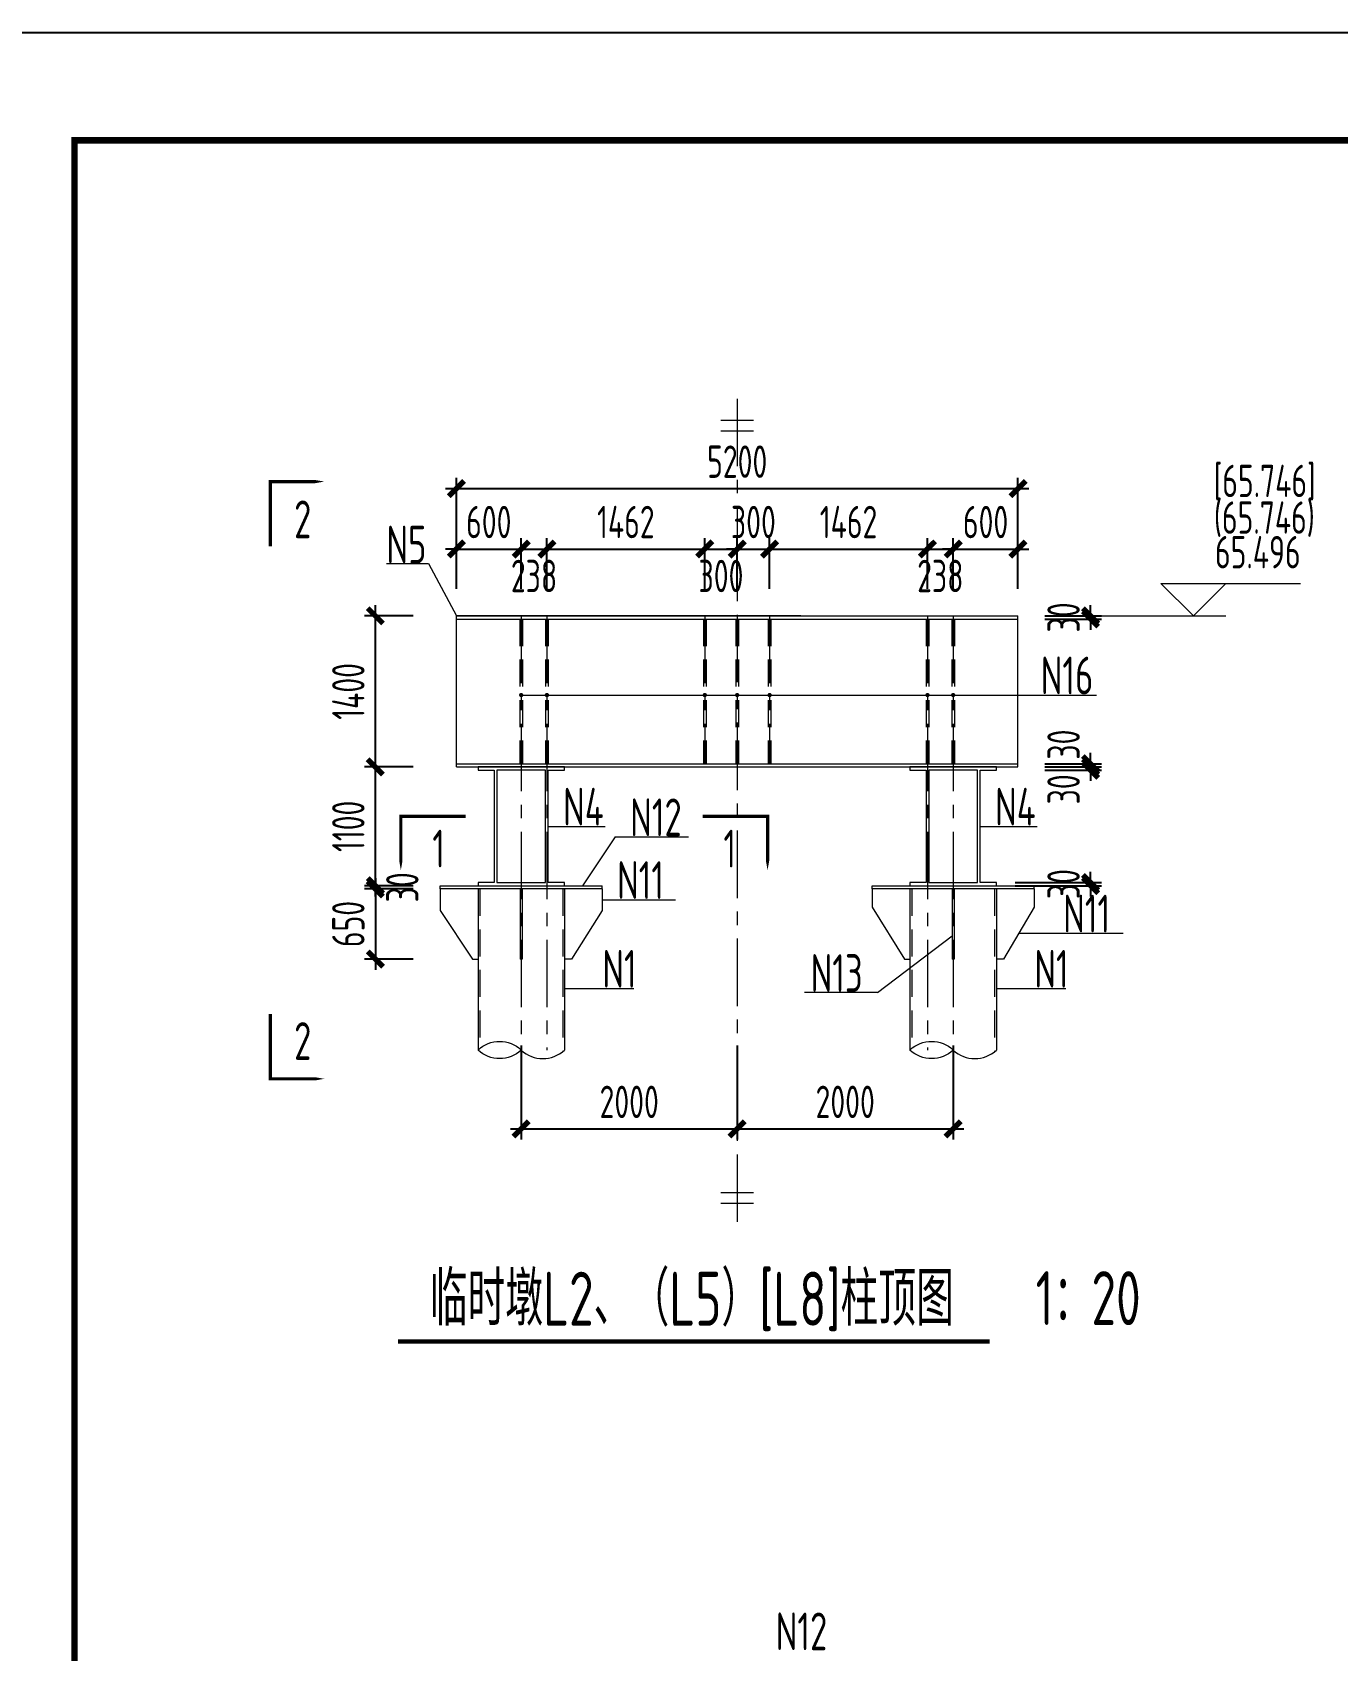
# Model space of a CAD drawing. Extents: x -2876908 to 633791, y -1383861 to 872234.
# Drawn here: x 223380 to 283810, y -154323 to -79366 of the extents above; entities that cross this region are included whole.
import ezdxf
from ezdxf.enums import TextEntityAlignment as Align

# ---------------------------------------------------------------- set-up
doc = ezdxf.new("R2010")
doc.units = 0
doc.header["$LTSCALE"] = 5
doc.header["$MEASUREMENT"] = 0
doc.linetypes.add('CENTER', pattern=[2, 1.25, -0.25, 0.25, -0.25])
doc.linetypes.add('DASHED', pattern=[0.75, 0.5, -0.25])
doc.layers.get('0').update_dxf_attribs({"linetype": 'CONTINUOUS', "lineweight": 25})
doc.layers.get('DEFPOINTS').update_dxf_attribs({"color": 35, "linetype": 'CONTINUOUS', "lineweight": 13})
for name, color, linetype, lineweight in [('1粗实线', 1, 'CONTINUOUS', 30), ('3中心线', 6, 'CENTER', 18), ('4虚线', 2, 'DASHED', 18), ('5标注', 3, 'CONTINUOUS', 15), ('6文本', 7, 'CONTINUOUS', 15), ('8轮廓线', 4, 'CONTINUOUS', 15), ('DIM', 3, 'CONTINUOUS', 0), ('HFZT', 5, 'CONTINUOUS', 15), ('REIND', 1, 'CONTINUOUS', 0), ('THIN', 7, 'CONTINUOUS', 0)]:
    doc.layers.add(name, color=color, linetype=linetype, lineweight=lineweight)
doc.layers.add('M_Dim', color=3, linetype='CONTINUOUS')
doc.styles.add('TSSD_Dimension', font='tssdeng.shx', dxfattribs={"width": 0.7, "bigfont": 'hztxt.shx'})
doc.styles.add('TSSD_NORM', font='tssdeng.shx', dxfattribs={"width": 0.7, "bigfont": 'hztxt.shx'})
doc.dimstyles.new('TSSD_100_100', dxfattribs={"dimtxt": 300, "dimasz": 100, "dimexe": 100, "dimexo": 250, "dimgap": 100, "dimtad": 1, "dimdec": 0, "dimzin": 0, "dimdsep": 46, "dimtxsty": 'TSSD_Dimension', "dimblk": 'ARCHTICK', "dimblk1": 'ARCHTICK', "dimblk2": 'ARCHTICK', "dimcen": 0, "dimdle": 100, "dimclrt": 7, "dimadec": 0, "dimazin": 0, "dimtfac": 1, "dimtdec": 0, "dimtix": 1, "dimtmove": 2, "dimatfit": 3, "dimfxl": 1, "dimtolj": 1, "dimtzin": 0, "dimarcsym": 0})

# ---------------------------------------------------------------- blocks, each defined once
blk = doc.blocks.new('施工设计图框')
at = {"color": 7, "linetype": 'Continuous'}
blk.add_lwpolyline([(-395.5, -13.5), (-395.5, 283.5), (24.5, 283.5), (24.5, -13.5), (-395.5, -13.5)], dxfattribs=at)
at = {"layer": '1粗实线', "color": 7, "linetype": 'Continuous', "const_width": 0.6}
blk.add_lwpolyline([(-370.5, -3.5), (-370.5, 273.5), (14.5, 273.5), (14.5, -3.5), (-370.5, -3.5)], dxfattribs=at)
at = {"layer": 'HFZT', "color": 2, "style": 'TSSD_NORM', "width": 0.7}
for tag, height, p in [('比例尺', 2.5, (7.25, 17.5)), ('图号', 2.5, (-20.49, 3.5)), ('日期', 2.5, (7.25, 3.5)), ('图名', 4, (-76.24, 0.75))]:
    blk.add_attdef(tag, text='', height=height, dxfattribs=at).set_placement(p, align=Align.MIDDLE)
blk = doc.blocks.new('_ArchTick')
at = {"color": 0, "linetype": 'ByBlock', "const_width": 0.5}
blk.add_lwpolyline([(-0.71, -0.71), (0.71, 0.71)], dxfattribs=at)
blk = doc.blocks.new('*D130')
at = {"layer": 'DEFPOINTS', "color": 0, "transparency": 16777216}
for p in [(242261, -119042), (239258, -122292), (242261, -122292)]:
    blk.add_point(p, dxfattribs=at)
at = {"layer": 'DIM', "color": 0, "lineweight": -2, "transparency": 16777216}
for p, q in [((241011, -119042), (238758, -119042)), ((239258, -118542), (239258, -122792)), ((241011, -122292), (238758, -122292))]:
    blk.add_line(p, q, dxfattribs=at)
at = {"layer": 'DIM', "color": 0, "lineweight": -2, "transparency": 16777216, "xscale": 500, "yscale": 500, "zscale": 500}
for p, rotation in [((239258, -119042), 90), ((239258, -122292), 270)]:
    blk.add_blockref('_ArchTick', p, dxfattribs=dict(at, rotation=rotation))
at = {"layer": 'DIM', "color": 7, "transparency": 16777216, "insert": (238008, -120667), "char_height": 1500, "attachment_point": 5, "rotation": 90, "style": 'TSSD_Dimension'}
blk.add_mtext('\\A1;650', dxfattribs=at)
blk = doc.blocks.new('*D131')
at = {"layer": 'DEFPOINTS', "color": 0, "transparency": 16777216}
for p in [(239258, -119042), (242261, -118892), (242261, -119042)]:
    blk.add_point(p, dxfattribs=at)
at = {"layer": 'DIM', "color": 0, "lineweight": -2, "transparency": 16777216}
for p, q in [((239258, -118892), (239258, -118392)), ((241011, -118892), (238758, -118892)), ((241011, -119042), (238758, -119042)), ((239258, -118892), (239258, -119042)), ((239258, -119042), (239258, -119542))]:
    blk.add_line(p, q, dxfattribs=at)
at = {"layer": 'DIM', "color": 0, "lineweight": -2, "transparency": 16777216, "xscale": 500, "yscale": 500, "zscale": 500}
for p, rotation in [((239258, -118892), 270), ((239258, -119042), 90)]:
    blk.add_blockref('_ArchTick', p, dxfattribs=dict(at, rotation=rotation))
at = {"layer": 'DIM', "color": 7, "transparency": 16777216, "insert": (240508, -118967), "char_height": 1500, "attachment_point": 5, "rotation": 90, "style": 'TSSD_Dimension'}
blk.add_mtext('\\A1;30', dxfattribs=at)
blk = doc.blocks.new('*D132')
at = {"layer": 'DEFPOINTS', "color": 0, "transparency": 16777216}
for p in [(246011, -125043), (256011, -125043), (256011, -130155)]:
    blk.add_point(p, dxfattribs=at)
at = {"layer": 'DIM', "color": 0, "lineweight": -2, "transparency": 16777216}
for p, q in [((246011, -126293), (246011, -130655)), ((256011, -126293), (256011, -130655)), ((245511, -130155), (256511, -130155))]:
    blk.add_line(p, q, dxfattribs=at)
at = {"layer": 'DIM', "color": 0, "lineweight": -2, "transparency": 16777216, "xscale": 500, "yscale": 500, "zscale": 500, "rotation": 180}
blk.add_blockref('_ArchTick', (246011, -130155), dxfattribs=at)
at = {"layer": 'DIM', "color": 0, "lineweight": -2, "transparency": 16777216, "xscale": 500, "yscale": 500, "zscale": 500}
blk.add_blockref('_ArchTick', (256011, -130155), dxfattribs=at)
at = {"layer": 'DIM', "color": 7, "transparency": 16777216, "insert": (251011, -128905), "char_height": 1500, "attachment_point": 5, "style": 'TSSD_Dimension'}
blk.add_mtext('\\A1;2000', dxfattribs=at)
blk = doc.blocks.new('*D133')
at = {"layer": 'DEFPOINTS', "color": 0, "transparency": 16777216}
for p in [(256011, -125043), (266011, -125043), (266011, -130155)]:
    blk.add_point(p, dxfattribs=at)
at = {"layer": 'DIM', "color": 0, "lineweight": -2, "transparency": 16777216}
for p, q in [((256011, -126293), (256011, -130655)), ((266011, -126293), (266011, -130655)), ((255511, -130155), (266511, -130155))]:
    blk.add_line(p, q, dxfattribs=at)
at = {"layer": 'DIM', "color": 0, "lineweight": -2, "transparency": 16777216, "xscale": 500, "yscale": 500, "zscale": 500, "rotation": 180}
blk.add_blockref('_ArchTick', (256011, -130155), dxfattribs=at)
at = {"layer": 'DIM', "color": 0, "lineweight": -2, "transparency": 16777216, "xscale": 500, "yscale": 500, "zscale": 500}
blk.add_blockref('_ArchTick', (266011, -130155), dxfattribs=at)
at = {"layer": 'DIM', "color": 7, "transparency": 16777216, "insert": (261011, -128905), "char_height": 1500, "attachment_point": 5, "style": 'TSSD_Dimension'}
blk.add_mtext('\\A1;2000', dxfattribs=at)
blk = doc.blocks.new('*D134')
at = {"layer": 'DEFPOINTS', "color": 0, "transparency": 16777216}
for p in [(239258, -113392), (242261, -113392), (242261, -118892)]:
    blk.add_point(p, dxfattribs=at)
at = {"layer": 'DIM', "color": 0, "lineweight": -2, "transparency": 16777216}
for p, q in [((239258, -119392), (239258, -112892)), ((241011, -113392), (238758, -113392)), ((241011, -118892), (238758, -118892))]:
    blk.add_line(p, q, dxfattribs=at)
at = {"layer": 'DIM', "color": 0, "lineweight": -2, "transparency": 16777216, "xscale": 500, "yscale": 500, "zscale": 500}
for p, rotation in [((239258, -113392), 90), ((239258, -118892), 270)]:
    blk.add_blockref('_ArchTick', p, dxfattribs=dict(at, rotation=rotation))
at = {"layer": 'DIM', "color": 7, "transparency": 16777216, "insert": (238008, -116142), "char_height": 1500, "attachment_point": 5, "rotation": 90, "style": 'TSSD_Dimension'}
blk.add_mtext('\\A1;1100', dxfattribs=at)
blk = doc.blocks.new('*D135')
at = {"layer": 'DEFPOINTS', "color": 0, "transparency": 16777216}
for p in [(239258, -106392), (242261, -106392), (242261, -113392)]:
    blk.add_point(p, dxfattribs=at)
at = {"layer": 'DIM', "color": 0, "lineweight": -2, "transparency": 16777216}
for p, q in [((241011, -106392), (238758, -106392)), ((239258, -113892), (239258, -105892)), ((241011, -113392), (238758, -113392))]:
    blk.add_line(p, q, dxfattribs=at)
at = {"layer": 'DIM', "color": 0, "lineweight": -2, "transparency": 16777216, "xscale": 500, "yscale": 500, "zscale": 500}
for p, rotation in [((239258, -106392), 90), ((239258, -113392), 270)]:
    blk.add_blockref('_ArchTick', p, dxfattribs=dict(at, rotation=rotation))
at = {"layer": 'DIM', "color": 7, "transparency": 16777216, "insert": (238008, -109892), "char_height": 1500, "attachment_point": 5, "rotation": 90, "style": 'TSSD_Dimension'}
blk.add_mtext('\\A1;1400', dxfattribs=at)
blk = doc.blocks.new('*D136')
at = {"layer": 'DEFPOINTS', "color": 0, "transparency": 16777216}
for p in [(246011, -103296), (243011, -106392), (246011, -106392)]:
    blk.add_point(p, dxfattribs=at)
at = {"layer": 'DIM', "color": 0, "lineweight": -2, "transparency": 16777216}
for p, q in [((243011, -103296), (242511, -103296)), ((243011, -105142), (243011, -102796)), ((243011, -103296), (246011, -103296)), ((246011, -105142), (246011, -102796)), ((246011, -103296), (246511, -103296))]:
    blk.add_line(p, q, dxfattribs=at)
at = {"layer": 'DIM', "color": 0, "lineweight": -2, "transparency": 16777216, "xscale": 500, "yscale": 500, "zscale": 500}
blk.add_blockref('_ArchTick', (243011, -103296), dxfattribs=at)
at = {"layer": 'DIM', "color": 0, "lineweight": -2, "transparency": 16777216, "xscale": 500, "yscale": 500, "zscale": 500, "rotation": 180}
blk.add_blockref('_ArchTick', (246011, -103296), dxfattribs=at)
at = {"layer": 'DIM', "color": 7, "transparency": 16777216, "insert": (244511, -102046), "char_height": 1500, "attachment_point": 5, "style": 'TSSD_Dimension'}
blk.add_mtext('\\A1;600', dxfattribs=at)
blk = doc.blocks.new('*D137')
at = {"layer": 'DEFPOINTS', "color": 0, "transparency": 16777216}
for p in [(254511, -103296), (247201, -106392), (254511, -106392)]:
    blk.add_point(p, dxfattribs=at)
at = {"layer": 'DIM', "color": 0, "lineweight": -2, "transparency": 16777216}
for p, q in [((246701, -103296), (255011, -103296)), ((247201, -105142), (247201, -102796)), ((254511, -105142), (254511, -102796))]:
    blk.add_line(p, q, dxfattribs=at)
at = {"layer": 'DIM', "color": 0, "lineweight": -2, "transparency": 16777216, "xscale": 500, "yscale": 500, "zscale": 500, "rotation": 180}
blk.add_blockref('_ArchTick', (247201, -103296), dxfattribs=at)
at = {"layer": 'DIM', "color": 0, "lineweight": -2, "transparency": 16777216, "xscale": 500, "yscale": 500, "zscale": 500}
blk.add_blockref('_ArchTick', (254511, -103296), dxfattribs=at)
at = {"layer": 'DIM', "color": 7, "transparency": 16777216, "insert": (250856, -102046), "char_height": 1500, "attachment_point": 5, "style": 'TSSD_Dimension'}
blk.add_mtext('\\A1;1462', dxfattribs=at)
blk = doc.blocks.new('*D138')
at = {"layer": 'DEFPOINTS', "color": 0, "transparency": 16777216}
for p in [(264821, -103296), (257511, -106392), (264821, -106392)]:
    blk.add_point(p, dxfattribs=at)
at = {"layer": 'DIM', "color": 0, "lineweight": -2, "transparency": 16777216}
for p, q in [((257011, -103296), (265321, -103296)), ((257511, -105142), (257511, -102796)), ((264821, -105142), (264821, -102796))]:
    blk.add_line(p, q, dxfattribs=at)
at = {"layer": 'DIM', "color": 0, "lineweight": -2, "transparency": 16777216, "xscale": 500, "yscale": 500, "zscale": 500, "rotation": 180}
blk.add_blockref('_ArchTick', (257511, -103296), dxfattribs=at)
at = {"layer": 'DIM', "color": 0, "lineweight": -2, "transparency": 16777216, "xscale": 500, "yscale": 500, "zscale": 500}
blk.add_blockref('_ArchTick', (264821, -103296), dxfattribs=at)
at = {"layer": 'DIM', "color": 7, "transparency": 16777216, "insert": (261166, -102046), "char_height": 1500, "attachment_point": 5, "style": 'TSSD_Dimension'}
blk.add_mtext('\\A1;1462', dxfattribs=at)
blk = doc.blocks.new('*D139')
at = {"layer": 'DEFPOINTS', "color": 0, "transparency": 16777216}
for p in [(269011, -103296), (266011, -106392), (269011, -106392)]:
    blk.add_point(p, dxfattribs=at)
at = {"layer": 'DIM', "color": 0, "lineweight": -2, "transparency": 16777216}
for p, q in [((266011, -103296), (265511, -103296)), ((266011, -105142), (266011, -102796)), ((266011, -103296), (269011, -103296)), ((269011, -105142), (269011, -102796)), ((269011, -103296), (269511, -103296))]:
    blk.add_line(p, q, dxfattribs=at)
at = {"layer": 'DIM', "color": 0, "lineweight": -2, "transparency": 16777216, "xscale": 500, "yscale": 500, "zscale": 500}
blk.add_blockref('_ArchTick', (266011, -103296), dxfattribs=at)
at = {"layer": 'DIM', "color": 0, "lineweight": -2, "transparency": 16777216, "xscale": 500, "yscale": 500, "zscale": 500, "rotation": 180}
blk.add_blockref('_ArchTick', (269011, -103296), dxfattribs=at)
at = {"layer": 'DIM', "color": 7, "transparency": 16777216, "insert": (267511, -102046), "char_height": 1500, "attachment_point": 5, "style": 'TSSD_Dimension'}
blk.add_mtext('\\A1;600', dxfattribs=at)
blk = doc.blocks.new('*D140')
at = {"layer": 'DEFPOINTS', "color": 0, "transparency": 16777216}
for p in [(269011, -106392), (272372, -106392), (269011, -106542)]:
    blk.add_point(p, dxfattribs=at)
at = {"layer": 'DIM', "color": 0, "lineweight": -2, "transparency": 16777216}
for p, q in [((270261, -106392), (272872, -106392)), ((272372, -106392), (272372, -105892)), ((272372, -106542), (272372, -106392)), ((270261, -106542), (272872, -106542)), ((272372, -106542), (272372, -107042))]:
    blk.add_line(p, q, dxfattribs=at)
at = {"layer": 'DIM', "color": 0, "lineweight": -2, "transparency": 16777216, "xscale": 500, "yscale": 500, "zscale": 500}
for p, rotation in [((272372, -106392), 270), ((272372, -106542), 90)]:
    blk.add_blockref('_ArchTick', p, dxfattribs=dict(at, rotation=rotation))
at = {"layer": 'DIM', "color": 7, "transparency": 16777216, "insert": (271122, -106467), "char_height": 1500, "attachment_point": 5, "rotation": 90, "style": 'TSSD_Dimension'}
blk.add_mtext('\\A1;30', dxfattribs=at)
blk = doc.blocks.new('*D141')
at = {"layer": 'DEFPOINTS', "color": 0, "transparency": 16777216}
for p in [(269011, -113392), (269011, -113542), (272372, -113392)]:
    blk.add_point(p, dxfattribs=at)
at = {"layer": 'DIM', "color": 0, "lineweight": -2, "transparency": 16777216}
for p, q in [((272372, -113392), (272372, -112892)), ((270261, -113392), (272872, -113392)), ((270261, -113542), (272872, -113542)), ((272372, -113542), (272372, -113392)), ((272372, -113542), (272372, -114042))]:
    blk.add_line(p, q, dxfattribs=at)
at = {"layer": 'DIM', "color": 0, "lineweight": -2, "transparency": 16777216, "xscale": 500, "yscale": 500, "zscale": 500}
for p, rotation in [((272372, -113392), 270), ((272372, -113542), 90)]:
    blk.add_blockref('_ArchTick', p, dxfattribs=dict(at, rotation=rotation))
at = {"layer": 'DIM', "color": 7, "transparency": 16777216, "insert": (271122, -114429), "char_height": 1500, "attachment_point": 5, "rotation": 90, "style": 'TSSD_Dimension'}
blk.add_mtext('\\A1;30', dxfattribs=at)
blk = doc.blocks.new('*D142')
at = {"layer": 'DEFPOINTS', "color": 0, "transparency": 16777216}
for p in [(269011, -113242), (269011, -113392), (272372, -113242)]:
    blk.add_point(p, dxfattribs=at)
at = {"layer": 'DIM', "color": 0, "lineweight": -2, "transparency": 16777216}
for p, q in [((272372, -113242), (272372, -112742)), ((270261, -113242), (272872, -113242)), ((270261, -113392), (272872, -113392)), ((272372, -113392), (272372, -113242)), ((272372, -113392), (272372, -113892))]:
    blk.add_line(p, q, dxfattribs=at)
at = {"layer": 'DIM', "color": 0, "lineweight": -2, "transparency": 16777216, "xscale": 500, "yscale": 500, "zscale": 500}
for p, rotation in [((272372, -113242), 270), ((272372, -113392), 90)]:
    blk.add_blockref('_ArchTick', p, dxfattribs=dict(at, rotation=rotation))
at = {"layer": 'DIM', "color": 7, "transparency": 16777216, "insert": (271122, -112356), "char_height": 1500, "attachment_point": 5, "rotation": 90, "style": 'TSSD_Dimension'}
blk.add_mtext('\\A1;30', dxfattribs=at)
blk = doc.blocks.new('*D143')
at = {"layer": 'DEFPOINTS', "color": 0, "transparency": 16777216}
for p in [(267636, -118742), (267636, -118892), (272372, -118892)]:
    blk.add_point(p, dxfattribs=at)
at = {"layer": 'DIM', "color": 0, "lineweight": -2, "transparency": 16777216}
for p, q in [((272372, -118742), (272372, -118242)), ((268886, -118742), (272872, -118742)), ((268886, -118892), (272872, -118892)), ((272372, -118742), (272372, -118892)), ((272372, -118892), (272372, -119392))]:
    blk.add_line(p, q, dxfattribs=at)
at = {"layer": 'DIM', "color": 0, "lineweight": -2, "transparency": 16777216, "xscale": 500, "yscale": 500, "zscale": 500}
for p, rotation in [((272372, -118742), 270), ((272372, -118892), 90)]:
    blk.add_blockref('_ArchTick', p, dxfattribs=dict(at, rotation=rotation))
at = {"layer": 'DIM', "color": 7, "transparency": 16777216, "insert": (271122, -118817), "char_height": 1500, "attachment_point": 5, "rotation": 90, "style": 'TSSD_Dimension'}
blk.add_mtext('\\A1;30', dxfattribs=at)
blk = doc.blocks.new('*D144')
at = {"layer": 'DEFPOINTS', "color": 0, "transparency": 16777216}
for p in [(269011, -100500), (243011, -106392), (269011, -106392)]:
    blk.add_point(p, dxfattribs=at)
at = {"layer": 'DIM', "color": 0, "lineweight": -2, "transparency": 16777216}
for p, q in [((243011, -105142), (243011, -100000)), ((269011, -105142), (269011, -100000)), ((242511, -100500), (269511, -100500))]:
    blk.add_line(p, q, dxfattribs=at)
at = {"layer": 'DIM', "color": 0, "lineweight": -2, "transparency": 16777216, "xscale": 500, "yscale": 500, "zscale": 500, "rotation": 180}
blk.add_blockref('_ArchTick', (243011, -100500), dxfattribs=at)
at = {"layer": 'DIM', "color": 0, "lineweight": -2, "transparency": 16777216, "xscale": 500, "yscale": 500, "zscale": 500}
blk.add_blockref('_ArchTick', (269011, -100500), dxfattribs=at)
at = {"layer": 'DIM', "color": 7, "transparency": 16777216, "insert": (256011, -99250), "char_height": 1500, "attachment_point": 5, "style": 'TSSD_Dimension'}
blk.add_mtext('\\A1;5200', dxfattribs=at)
blk = doc.blocks.new('*D194')
at = {"layer": 'DEFPOINTS', "color": 0, "transparency": 16777216}
for p in [(256011, -103296), (254511, -106392), (256011, -106392)]:
    blk.add_point(p, dxfattribs=at)
at = {"layer": 'DIM', "color": 0, "lineweight": -2, "transparency": 16777216}
for p, q in [((254011, -103296), (256511, -103296)), ((254511, -105142), (254511, -102796)), ((256011, -105142), (256011, -102796))]:
    blk.add_line(p, q, dxfattribs=at)
at = {"layer": 'DIM', "color": 0, "lineweight": -2, "transparency": 16777216, "xscale": 500, "yscale": 500, "zscale": 500, "rotation": 180}
blk.add_blockref('_ArchTick', (254511, -103296), dxfattribs=at)
at = {"layer": 'DIM', "color": 0, "lineweight": -2, "transparency": 16777216, "xscale": 500, "yscale": 500, "zscale": 500}
blk.add_blockref('_ArchTick', (256011, -103296), dxfattribs=at)
at = {"layer": 'DIM', "color": 7, "transparency": 16777216, "insert": (255261, -104546), "char_height": 1500, "attachment_point": 5, "style": 'TSSD_Dimension'}
blk.add_mtext('\\A1;300', dxfattribs=at)
blk = doc.blocks.new('*D195')
at = {"layer": 'DEFPOINTS', "color": 0, "transparency": 16777216}
for p in [(257511, -103296), (256011, -106392), (257511, -106392)]:
    blk.add_point(p, dxfattribs=at)
at = {"layer": 'DIM', "color": 0, "lineweight": -2, "transparency": 16777216}
for p, q in [((256011, -103296), (255511, -103296)), ((256011, -105142), (256011, -102796)), ((256011, -103296), (257511, -103296)), ((257511, -105142), (257511, -102796)), ((257511, -103296), (258011, -103296))]:
    blk.add_line(p, q, dxfattribs=at)
at = {"layer": 'DIM', "color": 0, "lineweight": -2, "transparency": 16777216, "xscale": 500, "yscale": 500, "zscale": 500}
blk.add_blockref('_ArchTick', (256011, -103296), dxfattribs=at)
at = {"layer": 'DIM', "color": 0, "lineweight": -2, "transparency": 16777216, "xscale": 500, "yscale": 500, "zscale": 500, "rotation": 180}
blk.add_blockref('_ArchTick', (257511, -103296), dxfattribs=at)
at = {"layer": 'DIM', "color": 7, "transparency": 16777216, "insert": (256761, -102046), "char_height": 1500, "attachment_point": 5, "style": 'TSSD_Dimension'}
blk.add_mtext('\\A1;300', dxfattribs=at)
blk = doc.blocks.new('*D1939')
at = {"layer": 'DEFPOINTS', "color": 0, "transparency": 16777216}
for p in [(266011, -103296), (264821, -106392), (266011, -106392)]:
    blk.add_point(p, dxfattribs=at)
at = {"layer": 'DIM', "color": 0, "lineweight": -2, "transparency": 16777216}
for p, q in [((264321, -103296), (266511, -103296)), ((264821, -105142), (264821, -102796)), ((266011, -105142), (266011, -102796))]:
    blk.add_line(p, q, dxfattribs=at)
at = {"layer": 'DIM', "color": 0, "lineweight": -2, "transparency": 16777216, "xscale": 500, "yscale": 500, "zscale": 500, "rotation": 180}
blk.add_blockref('_ArchTick', (264821, -103296), dxfattribs=at)
at = {"layer": 'DIM', "color": 0, "lineweight": -2, "transparency": 16777216, "xscale": 500, "yscale": 500, "zscale": 500}
blk.add_blockref('_ArchTick', (266011, -103296), dxfattribs=at)
at = {"layer": 'DIM', "color": 7, "transparency": 16777216, "insert": (265416, -104546), "char_height": 1500, "attachment_point": 5, "style": 'TSSD_Dimension'}
blk.add_mtext('\\A1;238', dxfattribs=at)
blk = doc.blocks.new('*D1940')
at = {"layer": 'DEFPOINTS', "color": 0, "transparency": 16777216}
for p in [(247201, -103296), (246011, -106392), (247201, -106392)]:
    blk.add_point(p, dxfattribs=at)
at = {"layer": 'DIM', "color": 0, "lineweight": -2, "transparency": 16777216}
for p, q in [((245511, -103296), (247701, -103296)), ((246011, -105142), (246011, -102796)), ((247201, -105142), (247201, -102796))]:
    blk.add_line(p, q, dxfattribs=at)
at = {"layer": 'DIM', "color": 0, "lineweight": -2, "transparency": 16777216, "xscale": 500, "yscale": 500, "zscale": 500, "rotation": 180}
blk.add_blockref('_ArchTick', (246011, -103296), dxfattribs=at)
at = {"layer": 'DIM', "color": 0, "lineweight": -2, "transparency": 16777216, "xscale": 500, "yscale": 500, "zscale": 500}
blk.add_blockref('_ArchTick', (247201, -103296), dxfattribs=at)
at = {"layer": 'DIM', "color": 7, "transparency": 16777216, "insert": (246606, -104546), "char_height": 1500, "attachment_point": 5, "style": 'TSSD_Dimension'}
blk.add_mtext('\\A1;238', dxfattribs=at)

msp = doc.modelspace()

# ---------------------------------------------------------------- linework, layer by layer
at = {"layer": '3中心线', "ltscale": 500}
for p, q in [((256011.179, -96339.744), (256011.179, -134616.58)), ((246011.179, -106392.284), (246011.179, -126502.563)), ((247201.179, -106392.284), (247201.179, -126502.563)), ((254511.179, -106392.284), (254511.179, -113242.284)), ((257511.179, -106392.284), (257511.179, -113242.284)), ((264821.179, -106392.284), (264821.179, -126502.563)), ((266011.179, -106392.284), (266011.179, -126502.563))]:
    msp.add_line(p, q, dxfattribs=at)
at = {"layer": '4虚线', "ltscale": 500}
for p, q in [((245951.179, -106542.284), (245951.179, -113242.284)), ((246071.179, -106542.284), (246071.179, -113242.284)), ((247141.179, -106542.284), (247141.179, -113242.284)), ((247261.179, -106542.284), (247261.179, -113242.284)), ((254451.179, -106542.284), (254451.179, -113242.284)), ((254571.179, -106542.284), (254571.179, -113242.284)), ((255951.179, -106542.284), (255951.179, -113242.284)), ((256071.179, -106542.284), (256071.179, -113242.284)), ((257451.179, -106542.284), (257451.179, -113242.284)), ((257571.179, -106542.284), (257571.179, -113242.284)), ((264761.179, -106542.284), (264761.179, -113242.284)), ((264881.179, -106542.284), (264881.179, -113242.284)), ((265951.179, -106542.284), (265951.179, -113242.284)), ((266071.179, -106542.284), (266071.179, -113242.284)), ((244091.179, -119042.284), (244091.179, -126431.805)), ((247931.179, -119042.284), (247931.179, -126573.322)), ((264091.179, -119042.284), (264091.179, -126431.805)), ((267931.179, -119042.284), (267931.179, -126573.322))]:
    msp.add_line(p, q, dxfattribs=at)
at = {"layer": '5标注'}
for p, q in [((239769.366, -103966.867), (241713.408, -103966.867)), ((241713.408, -103966.867), (243011.179, -106392.284)), ((258953.434, -106392.284), (243011.179, -106392.284)), ((246011.179, -110062.923), (272648.341, -110062.923)), ((247261.179, -116142.284), (249905.927, -116142.284)), ((267261.179, -116142.284), (269905.927, -116142.284)), ((250367.504, -116634.507), (248849.291, -118892.284)), ((250367.504, -116634.507), (253754.846, -116634.507)), ((249761.179, -119542.284), (253148.521, -119542.284)), ((262510.04, -123845.755), (265961.179, -121217.681)), ((269050.44, -121092.284), (273876.822, -121092.284)), ((248011.179, -123652.998), (251226.693, -123652.998)), ((268011.179, -123652.998), (271226.693, -123652.998)), ((262510.04, -123845.755), (259122.698, -123845.755))]:
    msp.add_line(p, q, dxfattribs=at)
at = {"layer": '5标注', "flags": 128}
for points in [[(234395.814, -103173.604, 150, 150, 0), (234395.814, -100173.604, 150, 150, 0), (235895.814, -100173.604, 350, 0, 0), (236895.814, -100173.604, 0, 0, 0)], [(243439.575, -115674.031, 150, 150, 0), (240439.575, -115674.031, 150, 150, 0), (240439.575, -117174.031, 350, 0, 0), (240439.575, -118174.031, 0, 0, 0)], [(254417.188, -115674.031, 150, 150, 0), (257417.188, -115674.031, 150, 150, 0), (257417.188, -117174.031, 350, 0, 0), (257417.188, -118174.031, 0, 0, 0)], [(234395.814, -124836.818, 150, 150, 0), (234395.814, -127836.818, 150, 150, 0), (235895.814, -127836.818, 350, 0, 0), (236895.814, -127836.818, 0, 0, 0)]]:
    msp.add_lwpolyline(points, format="xyseb", dxfattribs=at)
at = {"layer": '8轮廓线'}
for p, q in [((243011.179, -106392.284), (269011.179, -106392.284)), ((243011.179, -113392.284), (243011.179, -106392.284)), ((269011.179, -113392.284), (269011.179, -106392.284)), ((243011.179, -106542.284), (269011.179, -106542.284)), ((243011.179, -113242.284), (269011.179, -113242.284)), ((243011.179, -113392.284), (269011.179, -113392.284)), ((242261.179, -119042.284), (242261.179, -118892.284)), ((242261.179, -118892.284), (249761.179, -118892.284)), ((249761.179, -119042.284), (242261.179, -119042.284)), ((242261.179, -119042.284), (242261.179, -120042.284)), ((244011.179, -118892.284), (248011.179, -118892.284)), ((244011.179, -119042.284), (244011.179, -126502.563)), ((245961.179, -119042.284), (245961.179, -122292.284)), ((246061.179, -119042.284), (246061.179, -122292.284)), ((248011.179, -119042.284), (248011.179, -126502.563)), ((249761.179, -119042.284), (249761.179, -118892.284)), ((249761.179, -119042.284), (249761.179, -120042.284)), ((262261.179, -119042.284), (262261.179, -118892.284)), ((262261.179, -118892.284), (269761.179, -118892.284)), ((269761.179, -119042.284), (262261.179, -119042.284)), ((262261.179, -119042.284), (262261.179, -119892.284)), ((264011.179, -118892.284), (268011.179, -118892.284)), ((264011.179, -119042.284), (264011.179, -126502.563)), ((265961.179, -119042.284), (265961.179, -122292.284)), ((266061.179, -119042.284), (266061.179, -122292.284)), ((268011.179, -119042.284), (268011.179, -126502.563)), ((269761.179, -119042.284), (269761.179, -118892.284)), ((269761.179, -119042.284), (269761.179, -119892.284)), ((262261.179, -119892.284), (263761.179, -122292.284)), ((269761.179, -119892.284), (268339.7, -122292.284)), ((242261.179, -120042.284), (243761.179, -122292.284)), ((249761.179, -120042.284), (248339.7, -122292.284)), ((243761.179, -122292.284), (244011.179, -122292.284)), ((246061.179, -122292.284), (245961.179, -122292.284)), ((248339.7, -122292.284), (248011.179, -122292.284)), ((263761.179, -122292.284), (264011.179, -122292.284)), ((266061.179, -122292.284), (265961.179, -122292.284)), ((268339.7, -122292.284), (268011.179, -122292.284))]:
    msp.add_line(p, q, dxfattribs=at)
for points in [[(244011.179, -118892.284), (248011.179, -118892.284), (248011.179, -118742.284), (247261.179, -118742.284), (247261.179, -113542.284), (248011.179, -113542.284), (248011.179, -113392.284), (244011.179, -113392.284), (244011.179, -113542.284), (244761.179, -113542.284), (244761.179, -118742.284), (244011.179, -118742.284)], [(244881.179, -118742.284), (247141.179, -118742.284), (247141.179, -113542.284), (244881.179, -113542.284)], [(264011.179, -118892.284), (268011.179, -118892.284), (268011.179, -118742.284), (267261.179, -118742.284), (267261.179, -113542.284), (268011.179, -113542.284), (268011.179, -113392.284), (264011.179, -113392.284), (264011.179, -113542.284), (264761.179, -113542.284), (264761.179, -118742.284), (264011.179, -118742.284)], [(264881.179, -118742.284), (267141.179, -118742.284), (267141.179, -113542.284), (264881.179, -113542.284)]]:
    msp.add_lwpolyline(points, close=True, dxfattribs=at)
at = {"layer": 'M_Dim'}
msp.add_lwpolyline([(240302.027, -139998.322, 200, 200, 0), (267705.62, -139998.322, 200, 200, 0)], format="xyseb", dxfattribs=at)
at = {"layer": 'REIND', "const_width": 100}
for points in [[(245961.179, -110062.923, 1), (246061.179, -110062.923, 1)], [(247151.179, -110062.923, 1), (247251.179, -110062.923, 1)], [(254461.179, -110062.923, 1), (254561.179, -110062.923, 1)], [(255961.179, -110062.923, 1), (256061.179, -110062.923, 1)], [(257461.179, -110062.923, 1), (257561.179, -110062.923, 1)], [(264771.179, -110062.923, 1), (264871.179, -110062.923, 1)], [(265961.179, -110062.923, 1), (266061.179, -110062.923, 1)]]:
    msp.add_lwpolyline(points, format="xyb", close=True, dxfattribs=at)
at = {"layer": 'THIN'}
for p, q in [((256761.179, -97339.744), (255261.179, -97339.744)), ((256761.179, -97839.744), (255261.179, -97839.744)), ((277131.117, -106392.284), (275631.117, -104892.284)), ((275631.117, -104892.284), (278631.117, -104892.284)), ((277131.117, -106392.284), (278631.117, -104892.284)), ((278631.117, -104892.284), (282097.463, -104892.284)), ((272872.387, -106392.284), (278631.117, -106392.284)), ((256761.179, -133116.58), (255261.179, -133116.58)), ((256761.179, -133616.58), (255261.179, -133616.58))]:
    msp.add_line(p, q, dxfattribs=at)
for points in [[(246011.179, -126502.563, -0.4), (244011.179, -126502.563, -0.4), (246011.179, -126502.563, 0.4), (248011.179, -126502.563, 0.4)], [(266011.179, -126502.563, -0.4), (264011.179, -126502.563, -0.4), (266011.179, -126502.563, 0.4), (268011.179, -126502.563, 0.4)]]:
    msp.add_lwpolyline(points, format="xyb", dxfattribs=at)

# ---------------------------------------------------------------- block references
at = {"xscale": 500, "yscale": 500, "zscale": 500}
msp.add_blockref('施工设计图框', (410580.528, -221115.649), dxfattribs=at)

# ---------------------------------------------------------------- texts
at = {"layer": '5标注', "color": 7, "char_height": 1750, "style": 'TSSD_NORM'}
for s, insert, attachment_point in [('N5', (239769.366, -103966.867), 7), ('N16', (270064.692, -110030.423), 7), ('N4', (247949.42, -116109.784), 7), ('N4', (267949.42, -116109.784), 7), ('N12', (251055.745, -116602.007), 7), ('N11', (250449.42, -119509.784), 7), ('N11', (271103.279, -121059.784), 7), ('N1', (249766.116, -123620.498), 7), ('N13', (261821.799, -123813.255), 9), ('N1', (269766.116, -123620.498), 7), ('N12', (257792.71, -154306.794), 7)]:
    msp.add_mtext(s, dxfattribs=dict(at, insert=insert, attachment_point=attachment_point))
at = {"layer": '6文本', "style": 'TSSD_NORM', "width": 0.7}
for s, p in [('2', (235895.814, -101923.604)), ('1', (242189.575, -117174.031)), ('1', (255667.188, -117174.031)), ('2', (235895.814, -126086.818))]:
    msp.add_text(s, height=1750, dxfattribs=at).set_placement(p, align=Align.MIDDLE_CENTER)
for s, p in [('临时墩L2、（L5）[L8]柱顶图 ', (254439.12, -137995.117)), ('1：20', (272261.492, -137995.117))]:
    msp.add_text(s, height=2500, dxfattribs=at).set_placement(p, align=Align.MIDDLE)
at = {"layer": 'DIM', "color": 7, "style": 'TSSD_Dimension', "width": 0.7}
for s, p in [('[65.746]', (282786.836, -101343.268)), ('(65.746)', (282756.309, -103040.819)), ('65.496', (282097.463, -104642.284))]:
    msp.add_text(s, height=1500, dxfattribs=at).set_placement(p, align=Align.BOTTOM_RIGHT)

# ---------------------------------------------------------------- dimensions: what is measured, and where the dimension line sits
at = {"layer": 'DIM'}
for base, p1, p2, picture, middle in [((269011.179, -100500.259), (243011.179, -106392.284), (269011.179, -106392.284), '*D144', (256011.179, -99250.259)), ((246011.179, -103296.038), (243011.179, -106392.284), (246011.179, -106392.284), '*D136', (244511.179, -102046.038)), ((254511.179, -103296.038), (247201.179, -106392.284), (254511.179, -106392.284), '*D137', (250856.179, -102046.038)), ((257511.179, -103296.038), (256011.179, -106392.284), (257511.179, -106392.284), '*D195', (256761.179, -102046.038)), ((264821.179, -103296.038), (257511.179, -106392.284), (264821.179, -106392.284), '*D138', (261166.179, -102046.038)), ((269011.179, -103296.038), (266011.179, -106392.284), (269011.179, -106392.284), '*D139', (267511.179, -102046.038)), ((256011.179, -130154.956), (246011.179, -125043.367), (256011.179, -125043.367), '*D132', (251011.179, -128904.956)), ((266011.179, -130154.956), (256011.179, -125043.367), (266011.179, -125043.367), '*D133', (261011.179, -128904.956))]:
    dim = msp.add_linear_dim(base=base, p1=p1, p2=p2, dimstyle='TSSD_100_100', override={"dimtxt": 1500, "dimasz": 500, "dimexe": 500, "dimexo": 1250, "dimgap": 500, "dimlfac": 0.2, "dimdle": 500}, dxfattribs=at)
    dim.commit()
    dim.dimension.update_dxf_attribs({"geometry": picture, "text_midpoint": middle})
for base, p1, p2, picture, middle in [((247201.179, -103296.038), (246011.179, -106392.284), (247201.179, -106392.284), '*D1940', (246606.179, -104546.038)), ((256011.179, -103296.038), (254511.179, -106392.284), (256011.179, -106392.284), '*D194', (255261.179, -104546.038)), ((266011.179, -103296.038), (264821.179, -106392.284), (266011.179, -106392.284), '*D1939', (265416.179, -104546.038))]:
    dim = msp.add_linear_dim(base=base, p1=p1, p2=p2, dimstyle='TSSD_100_100', override={"dimtxt": 1500, "dimasz": 500, "dimexe": 500, "dimexo": 1250, "dimgap": 500, "dimlfac": 0.2, "dimdle": 500}, dxfattribs=at)
    dim.commit()
    dim.dimension.update_dxf_attribs({"geometry": picture, "text_midpoint": middle, "dimtype": 160})
for base, p1, p2, picture, middle in [((272372.387, -106392.284), (269011.179, -106542.284), (269011.179, -106392.284), '*D140', (271122.387, -106467.284)), ((239258.204, -106392.284), (242261.179, -113392.284), (242261.179, -106392.284), '*D135', (238008.204, -109892.284)), ((239258.204, -113392.284), (242261.179, -118892.284), (242261.179, -113392.284), '*D134', (238008.204, -116142.284)), ((272372.387, -118892.284), (267636.179, -118742.284), (267636.179, -118892.284), '*D143', (271122.387, -118817.284)), ((239258.204, -122292.284), (242261.179, -119042.284), (242261.179, -122292.284), '*D130', (238008.204, -120667.284))]:
    dim = msp.add_linear_dim(base=base, p1=p1, p2=p2, angle=90, dimstyle='TSSD_100_100', override={"dimtxt": 1500, "dimasz": 500, "dimexe": 500, "dimexo": 1250, "dimgap": 500, "dimlfac": 0.2, "dimdle": 500}, dxfattribs=at)
    dim.commit()
    dim.dimension.update_dxf_attribs({"geometry": picture, "text_midpoint": middle})
for base, p1, p2, picture, middle in [((272372.387, -113242.284), (269011.179, -113392.284), (269011.179, -113242.284), '*D142', (271122.387, -112355.746)), ((272372.387, -113392.284), (269011.179, -113542.284), (269011.179, -113392.284), '*D141', (271122.387, -114428.823)), ((239258.204, -119042.284), (242261.179, -118892.284), (242261.179, -119042.284), '*D131', (240508.204, -118967.284))]:
    dim = msp.add_linear_dim(base=base, p1=p1, p2=p2, angle=90, dimstyle='TSSD_100_100', override={"dimtxt": 1500, "dimasz": 500, "dimexe": 500, "dimexo": 1250, "dimgap": 500, "dimlfac": 0.2, "dimdle": 500}, dxfattribs=at)
    dim.commit()
    dim.dimension.update_dxf_attribs({"geometry": picture, "text_midpoint": middle, "dimtype": 160})

doc.saveas('drawing.dxf')
